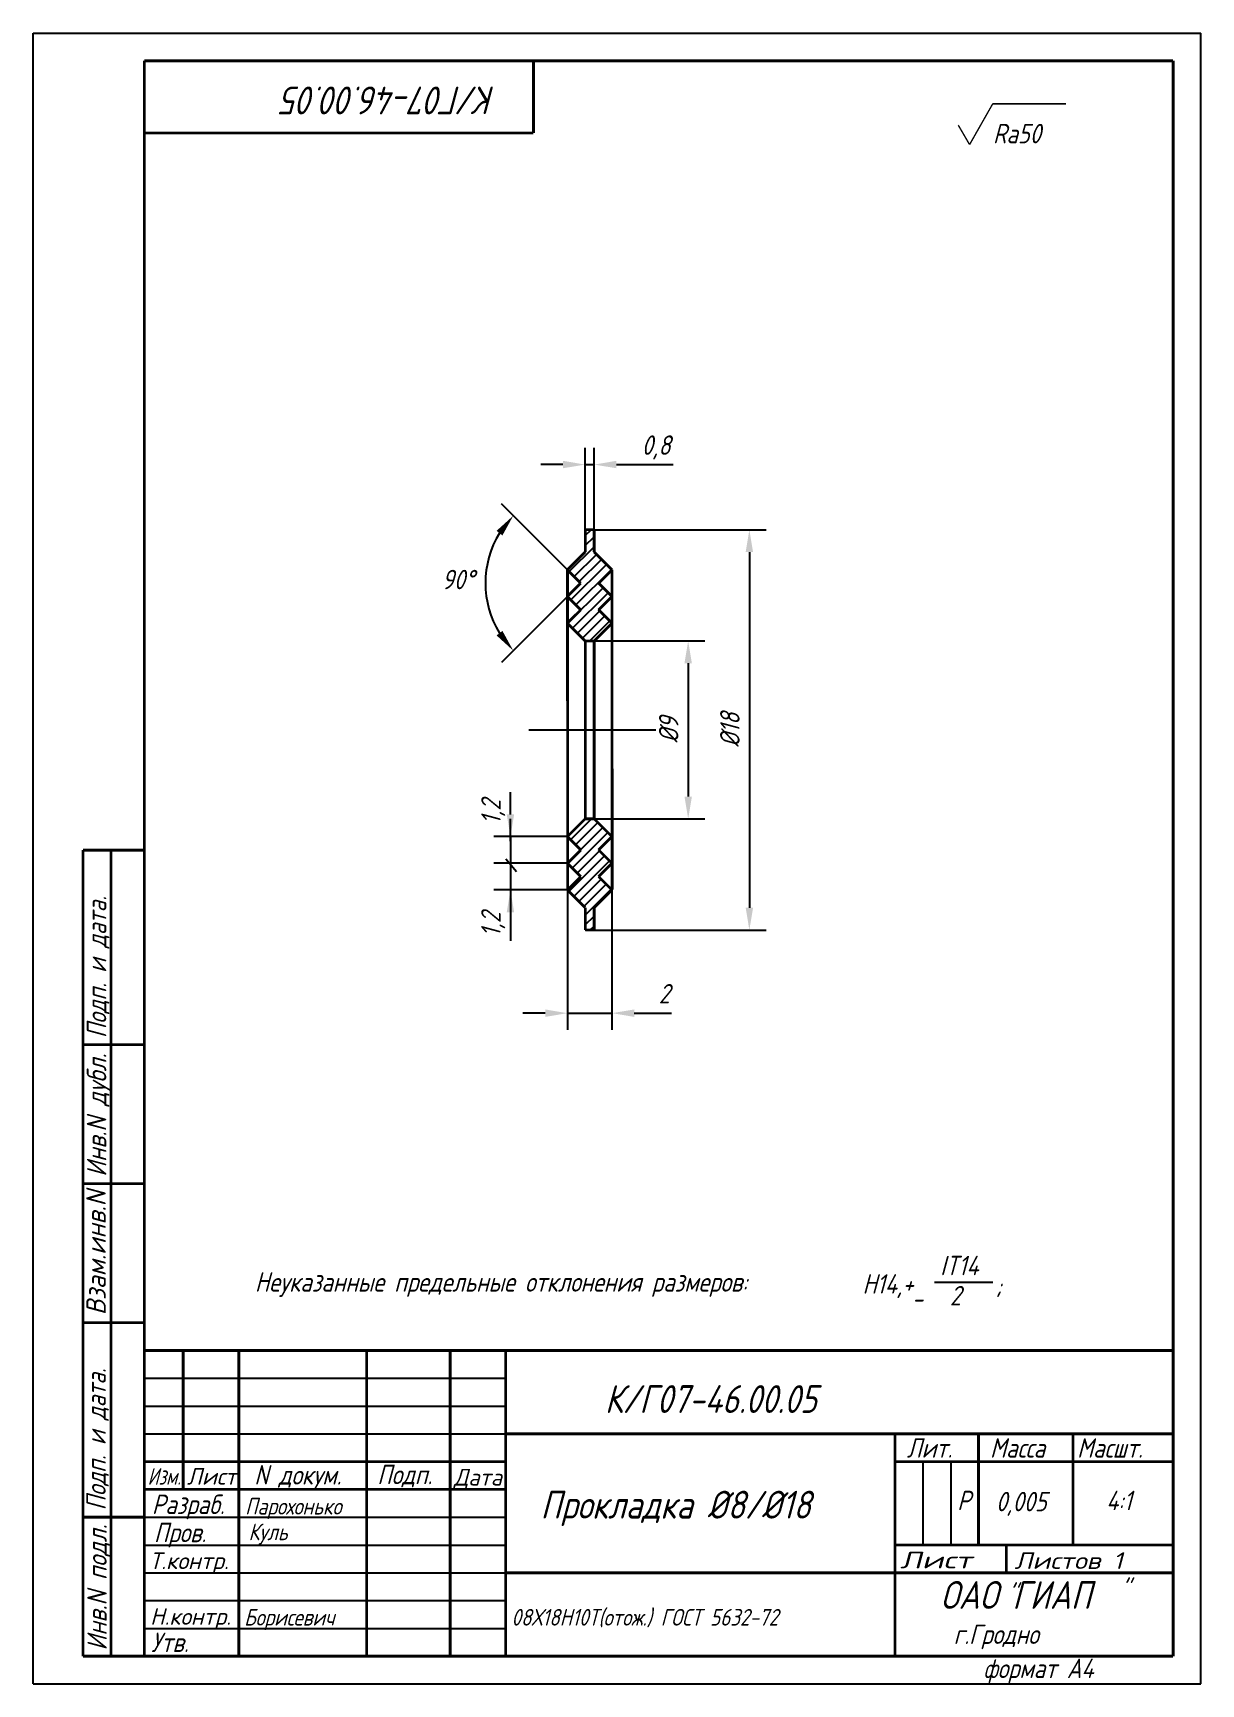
# Model space of a CAD drawing. Extents: x 124 to 1395, y 291 to 895.
# Drawn here: x 960.6 to 1170.6, y 597.9 to 894.9 of the extents above; entities that cross this region are included whole.
import ezdxf
from ezdxf.enums import TextEntityAlignment as Align

# ---------------------------------------------------------------- set-up
doc = ezdxf.new("R2010")
doc.units = 0
doc.header["$LTSCALE"] = 0.7
doc.header["$MEASUREMENT"] = 0
doc.layers.get('0').update_dxf_attribs({"linetype": 'CONTINUOUS'})
doc.layers.get('DEFPOINTS').update_dxf_attribs({"linetype": 'CONTINUOUS'})
doc.styles.add('ROMANC', font='romanc', dxfattribs={"width": 0.8, "oblique": 15, "height": 3.5})
doc.dimstyles.get("Standard").update_dxf_attribs({"dimtxt": 0.18, "dimasz": 0.18, "dimexe": 0.18, "dimexo": 0.0625, "dimgap": 0.09, "dimtad": 0, "dimtih": 1, "dimtoh": 1, "dimdec": 4, "dimzin": 0, "dimdsep": 46, "dimtxsty": 'Standard', "dimcen": 0.09, "dimadec": 0, "dimazin": 0, "dimtfac": 1, "dimtdec": 4, "dimtofl": 0, "dimtmove": 0, "dimatfit": 3, "dimfxl": 0, "dimtolj": 1, "dimtzin": 0, "dimarcsym": 0})

# ---------------------------------------------------------------- blocks, each defined once
blk = doc.blocks.new('*D12')
at = {"color": 0, "linetype": 'ByBlock', "transparency": 16777216}
for p, q in [((1061.49, 805.56), (1092.4, 805.56)), ((1089.4, 801.56), (1089.4, 737.56)), ((1061.49, 733.56), (1092.4, 733.56))]:
    blk.add_line(p, q, dxfattribs=at)
for points in [[(1088.74, 801.56), (1090.07, 801.56), (1089.4, 805.56)], [(1088.74, 737.56), (1090.07, 737.56), (1089.4, 733.56)]]:
    blk.add_solid(points, dxfattribs=at)
at = {"layer": 'DEFPOINTS', "color": 0, "linetype": 'ByBlock', "transparency": 16777216}
for p in [(1061.49, 805.56), (1061.49, 733.56), (1089.4, 733.56)]:
    blk.add_point(p, dxfattribs=at)
at = {"color": 0, "linetype": 'ByBlock', "transparency": 16777216, "style": 'ROMANC', "oblique": 15, "width": 0.8}
blk.add_text('%%C18', height=3.5, rotation=90, dxfattribs=at).set_placement((1085.9, 769.56), align=Align.MIDDLE_CENTER)
blk = doc.blocks.new('*D11')
at = {"color": 0, "linetype": 'ByBlock', "transparency": 16777216}
for p, q in [((1056.69, 798.36), (1044.83, 810.21)), ((1056.69, 793.56), (1044.83, 781.7))]:
    blk.add_line(p, q, dxfattribs=at)
blk.add_arc((1059.09, 795.96), 17.16, 148.3835, 211.6165, dxfattribs=at)
for points in [[(1043.95, 805.37), (1045, 804.54), (1046.95, 808.09)], [(1045, 787.37), (1043.95, 786.55), (1046.95, 783.82)]]:
    blk.add_solid(points, dxfattribs=at)
at = {"layer": 'DEFPOINTS', "color": 0, "linetype": 'ByBlock', "transparency": 16777216}
for p in [(1056.69, 798.36), (1041.99, 794.52), (1056.69, 793.56), (1059.09, 795.96), (1059.09, 795.96)]:
    blk.add_point(p, dxfattribs=at)
at = {"color": 0, "linetype": 'ByBlock', "transparency": 16777216, "style": 'ROMANC', "oblique": 15, "width": 0.8}
blk.add_text('90%%D', height=3.5, dxfattribs=at).set_placement((1037.01, 796.61), align=Align.MIDDLE_CENTER)
blk = doc.blocks.new('*X1')
at = {"color": 0}
for p, q in [((1030.78, 1005.63), (1031.83, 1006.69)), ((1030.78, 1003.84), (1032.38, 1005.44)), ((1027.9, 999.16), (1032.38, 1003.64)), ((1028.8, 998.26), (1032.8, 1002.26)), ((1029.7, 997.37), (1033.7, 1001.37)), ((1028.19, 994.07), (1034.59, 1000.47)), ((1029.09, 993.17), (1035.49, 999.57)), ((1027.59, 989.87), (1033.99, 996.27)), ((1028.49, 988.97), (1034.89, 995.37)), ((1029.39, 988.08), (1033.39, 992.08)), ((1030.28, 987.18), (1034.28, 991.18)), ((1031.59, 986.69), (1035.18, 990.28)), ((1028.15, 950.92), (1031.92, 954.69)), ((1029.05, 950.02), (1033.05, 954.02)), ((1028.45, 945.83), (1034.85, 952.23)), ((1029.95, 949.13), (1033.95, 953.13)), ((1027.84, 941.63), (1034.24, 948.03)), ((1029.34, 944.93), (1033.34, 948.93)), ((1028.74, 940.73), (1035.14, 947.13)), ((1029.64, 939.84), (1033.64, 943.84)), ((1030.54, 938.94), (1034.54, 942.94)), ((1030.78, 937.38), (1035.43, 942.04)), ((1030.78, 935.59), (1032.38, 937.19)), ((1031.68, 934.69), (1032.38, 935.39))]:
    blk.add_line(p, q, dxfattribs=at)
blk = doc.blocks.new('*D13')
at = {"color": 0, "linetype": 'ByBlock', "transparency": 16777216}
for p, q in [((1056.69, 740.77), (1056.69, 715.6)), ((1064.69, 740.77), (1064.69, 715.6)), ((1052.69, 718.6), (1048.69, 718.6)), ((1056.69, 718.6), (1064.69, 718.6)), ((1068.69, 718.6), (1072.69, 718.6)), ((1072.69, 718.6), (1075.42, 718.6))]:
    blk.add_line(p, q, dxfattribs=at)
for points in [[(1052.69, 719.27), (1052.69, 717.93), (1056.69, 718.6)], [(1068.69, 719.27), (1068.69, 717.93), (1064.69, 718.6)]]:
    blk.add_solid(points, dxfattribs=at)
at = {"layer": 'DEFPOINTS', "color": 0, "linetype": 'ByBlock', "transparency": 16777216}
for p in [(1056.69, 740.77), (1064.69, 740.77), (1064.69, 718.6)]:
    blk.add_point(p, dxfattribs=at)
at = {"color": 0, "linetype": 'ByBlock', "transparency": 16777216, "style": 'ROMANC', "oblique": 15, "width": 0.8}
blk.add_text('2', height=3.5, dxfattribs=at).set_placement((1074.1, 722.1), align=Align.MIDDLE_CENTER)
blk = doc.blocks.new('*D14')
at = {"color": 0, "linetype": 'ByBlock', "transparency": 16777216}
for p, q in [((1059.89, 805.56), (1059.89, 820.29)), ((1061.49, 805.56), (1061.49, 820.29)), ((1055.89, 817.29), (1051.89, 817.29)), ((1059.89, 817.29), (1061.49, 817.29)), ((1065.49, 817.29), (1069.49, 817.29)), ((1069.49, 817.29), (1075.68, 817.29))]:
    blk.add_line(p, q, dxfattribs=at)
for points in [[(1055.89, 817.96), (1055.89, 816.63), (1059.89, 817.29)], [(1065.49, 817.96), (1065.49, 816.63), (1061.49, 817.29)]]:
    blk.add_solid(points, dxfattribs=at)
at = {"layer": 'DEFPOINTS', "color": 0, "linetype": 'ByBlock', "transparency": 16777216}
for p in [(1061.49, 817.29), (1059.89, 805.56), (1061.49, 805.56)]:
    blk.add_point(p, dxfattribs=at)
at = {"color": 0, "linetype": 'ByBlock', "transparency": 16777216, "style": 'ROMANC', "oblique": 15, "width": 0.8}
blk.add_text('0,8', height=3.5, dxfattribs=at).set_placement((1072.64, 820.79), align=Align.MIDDLE_CENTER)

msp = doc.modelspace()

# ---------------------------------------------------------------- linework, layer by layer
for p, q in [((960.60203, 597.92442), (960.60203, 894.92442)), ((960.60203, 894.92442), (1170.60203, 894.92442)), ((1170.60203, 597.92442), (1170.60203, 894.92442)), ((1059.891, 805.562), (1061.491, 805.562)), ((1059.891, 805.562), (1061.491, 805.562)), ((1059.891, 805.562), (1059.891, 801.556)), ((1061.491, 805.562), (1061.491, 801.556)), ((1056.691, 798.356), (1059.891, 801.556)), ((1064.691, 798.356), (1061.491, 801.556)), ((1059.091, 795.956), (1056.691, 798.356)), ((1062.291, 795.956), (1064.691, 798.356)), ((1056.691, 793.556), (1059.091, 795.956)), ((1059.091, 791.156), (1056.691, 793.556)), ((1064.691, 793.556), (1062.291, 795.956)), ((1062.291, 791.156), (1064.691, 793.556)), ((1056.691, 788.756), (1059.091, 791.156)), ((1064.691, 788.756), (1062.291, 791.156)), ((1056.691, 788.86563), (1056.691, 788.762)), ((1056.691, 788.86563), (1056.691, 788.762)), ((1059.891, 785.556), (1056.691, 788.756)), ((1061.491, 785.556), (1064.691, 788.756)), ((1059.885, 785.562), (1061.497, 785.562)), ((1059.885, 785.562), (1061.497, 785.562)), ((1061.491, 785.556), (1059.891, 785.556)), ((1049.751, 769.562), (1072.611, 769.562)), ((1059.885, 753.562), (1061.497, 753.562)), ((1056.691, 750.25837), (1056.691, 750.362)), ((1045.603, 746.373), (1047.551, 744.084)), ((1059.891, 733.562), (1061.491, 733.562)), ((1122.66224, 670.22841), (1133.15351, 670.22841)), ((1120.60203, 637.92442), (1120.60203, 622.92442)), ((1125.60203, 637.92442), (1125.60203, 622.92442)), ((960.60203, 597.92442), (1170.60203, 597.92442)), ((960.60203, 597.92442), (1170.60203, 597.92442))]:
    msp.add_line(p, q)
at = {"color": 0, "linetype": 'ByBlock'}
for p, q in [((1061.497, 785.562), (1081.401, 785.562)), ((1078.401, 781.562), (1078.401, 757.562)), ((1046.441, 754.368), (1046.441, 758.368)), ((1046.441, 749.568), (1046.441, 753.568)), ((1061.497, 753.562), (1081.401, 753.562)), ((1056.691, 750.368), (1043.441, 750.368)), ((1046.441, 750.368), (1046.441, 745.568)), ((1056.691, 745.568), (1043.441, 745.568)), ((1056.691, 745.568), (1043.441, 745.568)), ((1046.441, 745.568), (1046.441, 740.768)), ((1056.691, 740.768), (1043.441, 740.768)), ((1046.441, 741.568), (1046.441, 737.568)), ((1046.441, 737.568), (1046.441, 731.64214)), ((1046.441, 736.768), (1046.441, 732.768))]:
    msp.add_line(p, q, dxfattribs=at)
at = {"linetype": 'Continuous'}
for p, q in [((980.60203, 652.92442), (1045.60203, 652.92442)), ((980.60203, 647.92442), (1045.60203, 647.92442)), ((980.60203, 642.92442), (1045.60203, 642.92442)), ((980.60203, 627.92442), (1045.60203, 627.92442)), ((980.60203, 622.92442), (1045.60203, 622.92442)), ((980.60203, 617.92442), (1045.60203, 617.92442)), ((980.60203, 612.92442), (1045.60203, 612.92442)), ((980.60203, 607.92442), (1045.60203, 607.92442))]:
    msp.add_line(p, q, dxfattribs=at)
for points, const_width in [([(980.60203, 602.92442), (980.60203, 889.92442)], 0.5), ([(980.60203, 889.92442), (1165.60203, 889.92442)], 0.5), ([(1050.58298, 876.92442), (1050.58298, 889.92442)], 0.5), ([(1165.60203, 602.92442), (1165.60203, 889.92442)], 0.5), ([(1128.99673, 874.85243), (1133.16228, 882.192)], 0.25), ([(1133.16228, 882.192), (1146.31288, 882.192)], 0.3), ([(980.58298, 876.92442), (1050.58298, 876.92442)], 0.5), ([(1126.9631, 878.35243), (1128.99673, 874.85243)], 0.25), ([(1059.891, 805.562), (1061.491, 805.562)], 0.5), ([(1059.891, 801.556), (1059.891, 805.562)], 0.5), ([(1061.491, 801.556), (1061.491, 805.562)], 0.5), ([(1056.691, 798.356), (1059.891, 801.556)], 0.5), ([(1064.691, 798.356), (1061.491, 801.556)], 0.5), ([(1059.091, 795.956), (1056.691, 798.356)], 0.5), ([(1056.691, 798.356), (1056.742, 740.824)], 0.5), ([(1056.691, 793.556), (1059.091, 795.956)], 0.5), ([(1062.291, 795.956), (1064.691, 798.356)], 0.5), ([(1064.691, 793.556), (1062.291, 795.956)], 0.5), ([(1064.691, 798.36309), (1064.742, 740.83109)], 0.5), ([(1059.091, 791.156), (1056.691, 793.556)], 0.5), ([(1062.291, 791.156), (1064.691, 793.556)], 0.5), ([(1056.691, 788.756), (1059.091, 791.156)], 0.5), ([(1064.691, 788.756), (1062.291, 791.156)], 0.5), ([(1059.891, 785.556), (1056.691, 788.756)], 0.5), ([(1061.491, 785.556), (1064.691, 788.756)], 0.5), ([(1059.891, 785.562), (1061.491, 785.562)], 0.5), ([(1059.891, 785.556), (1059.891, 753.568)], 0.5), ([(1061.491, 785.556), (1061.491, 753.568)], 0.5), ([(1059.891, 753.568), (1056.691, 750.368)], 0.5), ([(1059.891, 753.562), (1061.491, 753.562)], 0.5), ([(1061.491, 753.568), (1064.691, 750.368)], 0.5), ([(1056.691, 750.368), (1059.091, 747.968)], 0.5), ([(1064.691, 750.368), (1062.291, 747.968)], 0.5), ([(969.60203, 602.92442), (969.60203, 747.92442)], 0.5), ([(969.60203, 747.92442), (980.60203, 747.92442)], 0.5), ([(974.60203, 602.92442), (974.60203, 747.92442)], 0.5), ([(1059.091, 747.968), (1056.691, 745.568)], 0.5), ([(1056.691, 745.568), (1059.091, 743.168)], 0.5), ([(1062.291, 747.968), (1064.691, 745.568)], 0.5), ([(1064.691, 745.568), (1062.291, 743.168)], 0.5), ([(1059.091, 743.168), (1056.691, 740.768)], 0.5), ([(1062.291, 743.168), (1064.691, 740.768)], 0.5), ([(1056.691, 740.768), (1059.891, 737.568)], 0.5), ([(1064.691, 740.768), (1061.491, 737.568)], 0.5), ([(1059.891, 737.568), (1059.891, 733.562)], 0.5), ([(1061.491, 737.568), (1061.491, 733.562)], 0.5), ([(1059.891, 733.562), (1061.491, 733.562)], 0.5), ([(969.60203, 712.92442), (980.60203, 712.92442)], 0.5), ([(969.60203, 687.92442), (980.60203, 687.92442)], 0.5), ([(969.60203, 662.92442), (980.60203, 662.92442)], 0.5), ([(980.60203, 657.92442), (980.60203, 602.92442)], 0.5), ([(987.60203, 657.92442), (987.60203, 632.92442)], 0.5), ([(997.60203, 657.92442), (997.60203, 602.92442)], 0.5), ([(1020.60203, 657.92442), (1020.60203, 602.92442)], 0.5), ([(1035.60203, 657.92442), (1035.60203, 602.92442)], 0.5), ([(1045.60203, 657.92442), (1045.60203, 602.92442)], 0.5), ([(1115.60203, 642.92442), (1115.60203, 602.92442)], 0.5), ([(1130.60203, 642.92442), (1130.60203, 622.92442)], 0.5), ([(1147.60203, 642.92442), (1147.60203, 622.92442)], 0.5), ([(969.60203, 627.92442), (980.60203, 627.92442)], 0.5), ([(1135.60203, 622.92442), (1135.60203, 617.92442)], 0.5), ([(1045.60203, 617.92442), (1165.879, 617.92442)], 0.5), ([(1045.60203, 617.92442), (1165.60203, 617.92442)], 0.5), ([(969.60203, 602.92442), (1165.60203, 602.92442)], 0.5), ([(969.60203, 602.92442), (1165.60203, 602.92442)], 0.5), ([(980.60203, 602.92442), (1165.60203, 602.92442)], 0.5)]:
    msp.add_lwpolyline(points, dxfattribs=dict(const_width=const_width))
at = {"linetype": 'Continuous', "const_width": 0.5}
for points in [[(980.60203, 657.92442), (1165.60203, 657.92442)], [(1045.60203, 642.92442), (1165.60203, 642.92442)], [(980.60203, 637.92442), (1045.60203, 637.92442)], [(1115.60203, 637.92442), (1165.60203, 637.92442)], [(980.60203, 632.92442), (1045.60203, 632.92442)], [(1115.60203, 622.92442), (1165.60203, 622.92442)]]:
    msp.add_lwpolyline(points, dxfattribs=at)
at = {"color": 0, "linetype": 'ByBlock'}
for points in [[(1077.73433, 781.562), (1079.06767, 781.562), (1078.401, 785.562)], [(1077.73433, 757.562), (1079.06767, 757.562), (1078.401, 753.562)], [(1045.77433, 754.368), (1047.10767, 754.368), (1046.441, 750.368)], [(1045.77433, 736.768), (1047.10767, 736.768), (1046.441, 740.768)]]:
    msp.add_solid(points, dxfattribs=at)
at = {"layer": 'DEFPOINTS', "color": 0, "linetype": 'ByBlock'}
for p in [(1061.497, 785.562), (1061.497, 753.562), (1078.401, 753.562), (1056.691, 750.368), (1046.441, 745.568), (1056.691, 745.568), (1056.691, 745.568), (1046.441, 740.768), (1056.691, 740.768)]:
    msp.add_point(p, dxfattribs=at)

# ---------------------------------------------------------------- block references
msp.add_blockref('*X1', (29.112, -201.127))

# ---------------------------------------------------------------- texts
at = {"style": 'ROMANC', "oblique": 15, "width": 0.8}
for s, height, rotation, p in [('К/Г07-46.00.05', 5, 180, (1043.81199, 885.29923)), ('Подп. и дата.', 3.5, 90, (973.78036, 714.1114)), ('Подп. и дата.', 3.5, 90, (973.68226, 629.15122))]:
    msp.add_text(s, height=height, rotation=rotation, dxfattribs=at).set_placement(p)
at = {"color": 0, "linetype": 'ByBlock', "style": 'ROMANC', "oblique": 15, "width": 0.8}
msp.add_text('Ra50', height=3.5, dxfattribs=at).set_placement((1137.50359, 876.829), align=Align.MIDDLE_CENTER)
for s, p in [('%%C9', (1074.901, 769.562)), ('1,2', (1042.941, 754.79407)), ('1,2', (1042.941, 734.55507))]:
    msp.add_text(s, height=3.5, rotation=90, dxfattribs=at).set_placement(p, align=Align.MIDDLE_CENTER)
at = {"style": 'ROMANC', "oblique": 15}
for s, width, p, p2 in [('Инв.N дубл.', 0.696626, (973.78036, 689.16348), (973.78036, 711.33941)), ('Взам.инв.N', 0.776513, (973.68226, 664.26894), (973.68226, 686.6584)), ('Инв.N подл.', 0.704992, (973.85739, 603.94016), (973.85739, 626.61741))]:
    msp.add_text(s, height=3.5, rotation=90, dxfattribs=dict(at, width=width)).set_placement(p, p2, align=Align.FIT)
at = {"style": 'ROMANC', "oblique": 15, "width": 0.8}
for s, height, p in [('IT14', 3.5, (1123.71137, 671.45157)), ('Неуказанные предельные отклонения размеров:', 3.5, (1000.48708, 668.49802)), ('H14,+', 3.5, (1109.76337, 668.14844)), ('2', 3.5, (1125.45991, 666.03474)), (';', 3.5, (1133.67807, 667.7821)), ('-', 3.5, (1118.60531, 665.50899)), ('К/Г07-46.00.05', 5, (1063.41169, 646.68517)), ('Лит.', 3.5, (1117.70155, 638.64288)), ('Масса', 3.5, (1132.67286, 638.64288)), ('Масшт.', 3.5, (1148.32469, 638.64288)), ('N докум.', 3.5, (1000.38299, 633.80212)), ('Подп.', 3.5, (1022.49382, 633.86358)), ('Прокладка %%C8/%%C18', 5, (1051.84971, 627.67843)), ('Р', 3.5, (1126.76615, 629.18381)), ('4:1', 3.5, (1153.55499, 629.18381)), ('Разраб.', 3.5, (981.97158, 628.49235)), ('Парохонько', 3, (998.72776, 628.4004)), ('0,005', 3.5, (1133.73645, 628.98381)), ('Пров.', 3.5, (982.34228, 623.42954)), ('Куль', 3, (999.35038, 623.78609)), ('ОАО ГИАП', 5, (1123.76694, 611.43529)), ('"', 3.5, (1135.7925, 612.07744)), ('"', 3.5, (1156.09189, 612.95182)), ('Борисевич', 3, (998.55747, 608.42999)), ('08Х18Н10Т(отож.) ГОСТ 5632-72', 3, (1046.61777, 608.42357)), ('Утв.', 3.5, (981.84801, 603.67223)), ('г.Гродно', 3.5, (1126.13622, 605.12146)), ('формат А4', 3.5, (1131.46967, 598.98188))]:
    msp.add_text(s, height=height, dxfattribs=at).set_placement(p)
at = {"style": 'ROMANC', "oblique": 15}
for s, width, p, p2 in [('Изм.', 0.642754, (981.2003, 633.77262), (987.16873, 633.77262)), ('Лист', 0.693042, (988.26701, 633.77808), (997.17755, 633.77808)), ('Дата', 0.651393, (1036.25907, 633.62351), (1044.91329, 633.62351)), ('Т.контр.', 0.698235, (981.52247, 618.58713), (995.78641, 618.58713)), ('Лист', 1.011317, (1116.47903, 618.72528), (1129.48168, 618.72528)), ('Листов 1', 0.875179, (1137.0488, 618.61878), (1156.55278, 618.61878)), ('Н.контр.', 0.686802, (981.65098, 608.57058), (996.17193, 608.57058))]:
    msp.add_text(s, height=3, dxfattribs=dict(at, width=width)).set_placement(p, p2, align=Align.FIT)

# ---------------------------------------------------------------- dimensions: what is measured, and where the dimension line sits
for base, p1, p2, text, picture, middle in [((1061.491, 817.294), (1059.891, 805.562), (1061.491, 805.562), '0,8', '*D14', (1072.63694, 820.794)), ((1064.691, 718.6), (1056.691, 740.768), (1064.691, 740.768), '2', '*D13', (1074.10393, 722.1))]:
    dim = msp.add_linear_dim(base=base, p1=p1, p2=p2, text=text, dimstyle='Standard')
    dim.commit()
    dim.dimension.update_dxf_attribs({"geometry": picture, "text_midpoint": middle})
dim = msp.add_angular_dim_2l(base=(1041.988, 794.518), line1=((1056.691, 793.556), (1059.091, 795.956)), line2=((1059.091, 795.956), (1056.691, 798.356)), text='90%%D', dimstyle='Standard')
dim.commit()
dim.dimension.update_dxf_attribs({"geometry": '*D11', "text_midpoint": (1037.01, 796.612), "dimtype": 130})
dim = msp.add_linear_dim(base=(1089.403, 733.562), p1=(1061.491, 805.562), p2=(1061.491, 733.562), angle=90, text='%%C18', dimstyle='Standard')
dim.commit()
dim.dimension.update_dxf_attribs({"geometry": '*D12', "text_midpoint": (1085.903, 769.562)})

doc.saveas('drawing.dxf')
